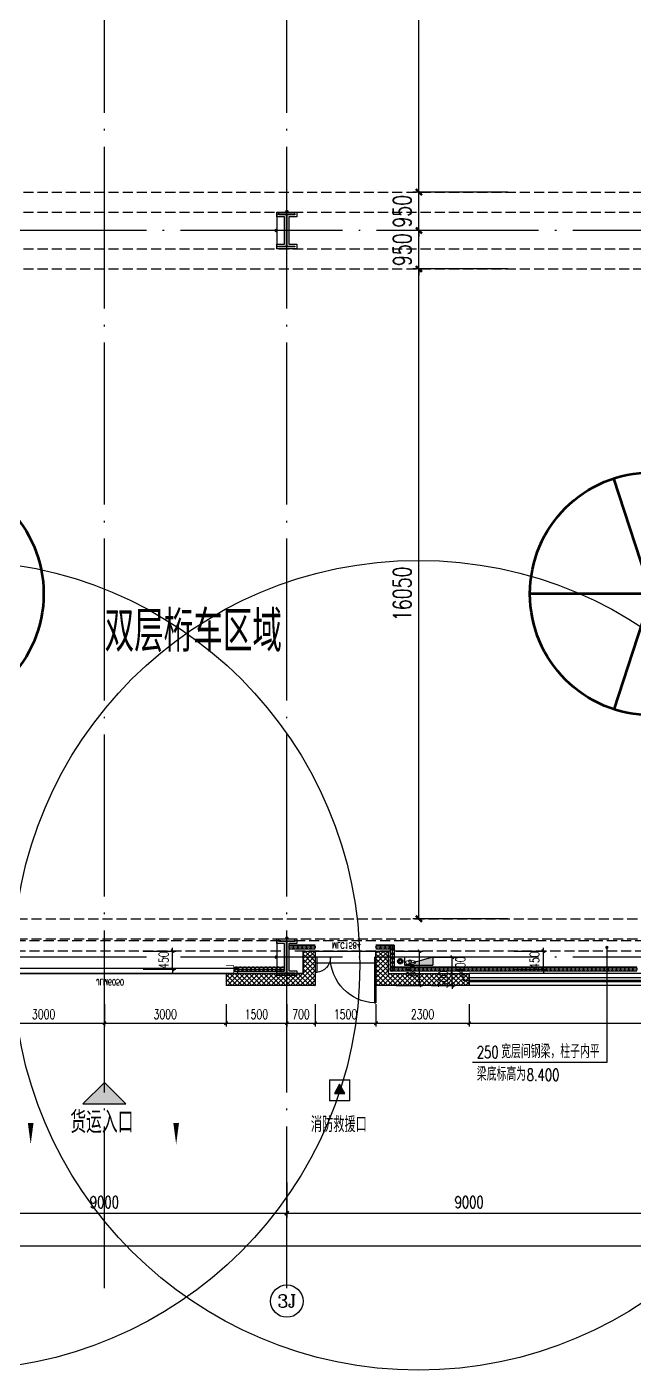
# Model space of a CAD drawing. Extents: x -1313754 to 847533, y 489853 to 941203.
# Drawn here: x -207268 to -192284, y 538719 to 571901 of the extents above; entities that cross this region are included whole.
import ezdxf
from ezdxf.enums import TextEntityAlignment as Align

# ---------------------------------------------------------------- set-up
doc = ezdxf.new("R2010")
doc.units = 0
doc.header["$LTSCALE"] = 1000
doc.header["$MEASUREMENT"] = 0
for name, pattern in [('10平面$0$DASH', [0.35, 0.25, -0.1]), ('DASH', [0.35, 0.25, -0.1]), ('DOTE', [2.42, 2, -0.2, 0.02, -0.2])]:
    doc.linetypes.add(name, pattern=pattern)
doc.layers.get('Defpoints').update_dxf_attribs({"color": 210})
for name, color, linetype in [('10平面$0$WINDOW', 4, 'Continuous'), ('10平面$0$WINDOW_TEXT', 7, 'Continuous'), ('A-AXIS-D', 1, 'Continuous'), ('A-AXIS-DOTE', 14, 'DOTE'), ('A-AXIS-DP', 126, 'Continuous'), ('A-AXIS-SYMB', 3, 'Continuous'), ('A-HATCH-2', 251, 'Continuous'), ('A-HRAIL', 173, 'Continuous'), ('A-LIN-V', 9, 'Continuous'), ('A-SFCE', 30, 'Continuous'), ('A-TEXT', 61, 'Continuous'), ('A-WINDOW', 140, 'Continuous'), ('AS-COLN', 6, 'Continuous'), ('AS-WALL', 40, 'Continuous'), ('AS-结构边线层', 200, 'Continuous'), ('DIM_SYMB', 3, 'Continuous'), ('FH-line', 180, 'Continuous'), ('FH-tri', 180, 'Continuous'), ('PUB_HATCH', 8, 'Continuous'), ('PUB_TEXT', 7, 'Continuous'), ('RP-N2-01$0$$0$A-WIND-J', 1, 'Continuous'), ('RP-N2-01$0$A-WIND-J', 3, 'Continuous'), ('SB_ZF消火栓', 10, 'Continuous'), ('SB_ZF消火栓M', 10, 'Continuous'), ('建-窗', 4, 'Continuous'), ('建-门窗编号', 7, 'Continuous')]:
    doc.layers.add(name, color=color, linetype=linetype)
doc.layers.add('LG-ZF消防', color=1, linetype='Continuous', lineweight=60)
doc.styles.add('10平面$0$_TCH_WINDOW', font='SIMPLEX', dxfattribs={"height": 3.5, "bigfont": 'GBCBIG'})
doc.styles.add('_TCH_AXIS', font='COMPLEX', dxfattribs={"bigfont": 'GBCBIG'})
doc.styles.add('_TCH_DIM', font='SIMPLEX', dxfattribs={"bigfont": 'GBCBIG'})
doc.styles.add('_TCH_DIM_T3', font='SIMPLEX', dxfattribs={"width": 0.705882, "bigfont": 'GBCBIG'})
doc.styles.add('A-STANDARD', font='SIMPLEX', dxfattribs={"bigfont": 'GBCBIG'})
doc.styles.add('A-WIN-LABEL', font='SIMPLEX', dxfattribs={"bigfont": 'GBCBIG'})
doc.styles.get("Standard").update_dxf_attribs({"font": 'gbenor.shx', "bigfont": 'gbcbig.shx'})
doc.dimstyles.new('_TCH_ARCH&&10', dxfattribs={"dimtxt": 29.75, "dimasz": 10, "dimexe": 10, "dimexo": 10, "dimgap": 12.625, "dimtad": 1, "dimdec": 0, "dimzin": 0, "dimdsep": 46, "dimtxsty": '_TCH_DIM_T3', "dimblk": 'ARCHTICK', "dimcen": 0.09, "dimclrt": 7, "dimazin": 2, "dimtfac": 1, "dimtdec": 0, "dimtix": 1, "dimtmove": 2, "dimatfit": 3, "dimfxl": 0, "dimtolj": 1, "dimtzin": 0, "dimarcsym": 0})
doc.dimstyles.new('_TCH_ARCH&&100', dxfattribs={"dimtxt": 297.5, "dimasz": 100, "dimexe": 100, "dimexo": 100, "dimgap": 126.25, "dimtad": 1, "dimdec": 0, "dimzin": 0, "dimdsep": 46, "dimtxsty": '_TCH_DIM_T3', "dimblk": 'ARCHTICK', "dimcen": 0.09, "dimclrt": 7, "dimazin": 2, "dimtfac": 1, "dimtdec": 0, "dimtix": 1, "dimtmove": 2, "dimatfit": 3, "dimfxl": 0, "dimtolj": 1, "dimtzin": 0, "dimarcsym": 0})
doc.dimstyles.new('_TCH_ARCH&&150', dxfattribs={"dimtxt": 446.25, "dimasz": 150, "dimexe": 150, "dimexo": 150, "dimgap": 189.375, "dimtad": 1, "dimdec": 0, "dimzin": 0, "dimdsep": 46, "dimtxsty": '_TCH_DIM_T3', "dimblk": 'ARCHTICK', "dimcen": 0.09, "dimclrt": 7, "dimazin": 2, "dimtfac": 1, "dimtdec": 0, "dimtix": 1, "dimtmove": 2, "dimatfit": 3, "dimfxl": 0, "dimtolj": 1, "dimtzin": 0, "dimarcsym": 0})
doc.dimstyles.new('_TCH_ARCH&&80', dxfattribs={"dimtxt": 238, "dimasz": 80, "dimexe": 80, "dimexo": 80, "dimgap": 101, "dimtad": 1, "dimdec": 0, "dimzin": 0, "dimdsep": 46, "dimtxsty": '_TCH_DIM_T3', "dimblk": 'ARCHTICK', "dimcen": 0.09, "dimclrt": 7, "dimazin": 2, "dimtfac": 1, "dimtdec": 0, "dimtix": 1, "dimtmove": 2, "dimatfit": 3, "dimfxl": 0, "dimtolj": 1, "dimtzin": 0, "dimarcsym": 0})
pattern_1 = [(45, (60, 0), (-60.000061, 60.000061), []), (135, (60, 0), (-60.000061, -60.000061), [])]

# ---------------------------------------------------------------- blocks, each defined once
blk = doc.blocks.new('_ArchTick')
at = {"color": 0, "linetype": 'ByBlock', "const_width": 0.4}
blk.add_lwpolyline([(-0.5, -0.5), (0.5, 0.5)], dxfattribs=at)
blk = doc.blocks.new('*D1274')
at = {"layer": 'A-AXIS-D', "color": 0, "lineweight": -2}
for p, q in [((10882, -261470), (10882, -262328)), ((19882, -261470), (19882, -262328)), ((10882, -262228), (19882, -262228))]:
    blk.add_line(p, q, dxfattribs=at)
at = {"layer": 'Defpoints', "color": 0}
for p in [(10882, -261370), (19882, -261370), (19882, -262228)]:
    blk.add_point(p, dxfattribs=at)
at = {"layer": 'A-AXIS-D', "color": 0, "lineweight": -2, "xscale": 100, "yscale": 100, "zscale": 100, "rotation": 180}
blk.add_blockref('_ArchTick', (10882, -262228), dxfattribs=at)
at = {"layer": 'A-AXIS-D', "color": 0, "lineweight": -2, "xscale": 100, "yscale": 100, "zscale": 100}
blk.add_blockref('_ArchTick', (19882, -262228), dxfattribs=at)
at = {"layer": 'A-AXIS-D', "color": 7, "insert": (15382, -261953), "char_height": 297.5, "attachment_point": 5, "style": '_TCH_DIM_T3'}
blk.add_mtext('\\A1;9000', dxfattribs=at)
blk = doc.blocks.new('*D1275')
at = {"layer": 'A-AXIS-D', "color": 0, "lineweight": -2}
for p, q in [((19882, -261470), (19882, -262328)), ((28882, -261470), (28882, -262328)), ((19882, -262228), (28882, -262228))]:
    blk.add_line(p, q, dxfattribs=at)
at = {"layer": 'Defpoints', "color": 0}
for p in [(19882, -261370), (28882, -261370), (28882, -262228)]:
    blk.add_point(p, dxfattribs=at)
at = {"layer": 'A-AXIS-D', "color": 0, "lineweight": -2, "xscale": 100, "yscale": 100, "zscale": 100, "rotation": 180}
blk.add_blockref('_ArchTick', (19882, -262228), dxfattribs=at)
at = {"layer": 'A-AXIS-D', "color": 0, "lineweight": -2, "xscale": 100, "yscale": 100, "zscale": 100}
blk.add_blockref('_ArchTick', (28882, -262228), dxfattribs=at)
at = {"layer": 'A-AXIS-D', "color": 7, "insert": (24382, -261953), "char_height": 297.5, "attachment_point": 5, "style": '_TCH_DIM_T3'}
blk.add_mtext('\\A1;9000', dxfattribs=at)
blk = doc.blocks.new('*D1408')
at = {"layer": 'A-AXIS-D', "color": 0, "lineweight": -2}
for p, q in [((-93018, -261570), (-93018, -263128)), ((92682, -261570), (92682, -263128)), ((-93018, -263028), (92682, -263028))]:
    blk.add_line(p, q, dxfattribs=at)
at = {"layer": 'Defpoints', "color": 0}
for p in [(-93018, -261470), (92682, -261470), (92682, -263028)]:
    blk.add_point(p, dxfattribs=at)
at = {"layer": 'A-AXIS-D', "color": 0, "lineweight": -2, "xscale": 100, "yscale": 100, "zscale": 100, "rotation": 180}
blk.add_blockref('_ArchTick', (-93018, -263028), dxfattribs=at)
at = {"layer": 'A-AXIS-D', "color": 0, "lineweight": -2, "xscale": 100, "yscale": 100, "zscale": 100}
blk.add_blockref('_ArchTick', (92682, -263028), dxfattribs=at)
at = {"layer": 'A-AXIS-D', "color": 7, "insert": (-168, -262753), "char_height": 297.5, "attachment_point": 5, "style": '_TCH_DIM_T3'}
blk.add_mtext('\\A1;185700', dxfattribs=at)
blk = doc.blocks.new('JYC-1')
at = {"layer": 'FH-tri'}
h = blk.add_hatch(color=2, dxfattribs=at)
h.dxf.hatch_style = 1
h.paths.add_polyline_path([(-62520, -66009), (-61270, -64759), (-62520, -64759)])
at = {"layer": 'FH-tri', "color": 2}
blk.add_lwpolyline([(-62520, -66009), (-61270, -64759), (-61270, -64759), (-62520, -64759)], close=True, dxfattribs=at)
at = {"layer": 'A-TEXT', "style": 'A-STANDARD'}
blk.add_text('货运入口', height=900.2, rotation=45, dxfattribs=at).set_placement((-62035, -67227))
blk = doc.blocks.new('10平面$0$$DorLib2D$00000126')
at = {"color": 0, "linetype": 'Continuous'}
for p, q in [((-0.532, 0.5), (-0.532, 0.9)), ((0.532, 0.9), (0.532, 0.5))]:
    blk.add_line(p, q, dxfattribs=at)
at = {"color": 0, "linetype": '10平面$0$DASH'}
for p, q in [((-0.532, 0.9), (0.532, 0.9)), ((-0.532, 0.5), (0.532, 0.5))]:
    blk.add_line(p, q, dxfattribs=at)
blk = doc.blocks.new('WINDOW2DLIB$DYNSTYLE$00000005')
at = {"color": 0}
for points in [[(-0.5, 0.5), (-0.5, -0.5)], [(-0.5, 0.5), (0.5, 0.5)], [(0.5, -0.5), (0.5, 0.5)], [(0.5, 0.1667), (-0.5, 0.1667)], [(0.5, -0.1667), (-0.5, -0.1667)], [(-0.5, -0.5), (0.5, -0.5)]]:
    blk.add_lwpolyline(points, dxfattribs=at)
blk = doc.blocks.new('DOOR2DLIB$SYSLIB$00000123')
at = {"color": 0}
for p, q in [((0.475, -0.001), (0.475, 0.752)), ((0.475, 0.752), (0.5, 0.752)), ((0.5, -0.001), (0.5, 0.752)), ((-0.5, 0), (-0.5, 0.252)), ((-0.475, 0.252), (-0.5, 0.252)), ((-0.475, 0), (-0.475, 0.252)), ((-0.475, 0), (-0.5, 0)), ((0.475, -0.001), (0.5, -0.001))]:
    blk.add_line(p, q, dxfattribs=at)
for centre, radius, start, end in [((0.505, -0.002), 0.755, 92.2493, 179.7238), ((-0.501, 0.003), 0.251, 359.7899, 84.0974)]:
    blk.add_arc(centre, radius, start, end, dxfattribs=at)
blk = doc.blocks.new('42343243')
at = {"layer": 'PUB_HATCH'}
h = blk.add_hatch(dxfattribs=at)
h.set_pattern_fill('多孔材料', color=256, scale=30, style=0)
h.set_pattern_definition(pattern_1)
h.paths.add_polyline_path([(-200454, 1222870), (-200154, 1223170), (-202354, 1223170), (-202354, 1222870)])
h = blk.add_hatch(dxfattribs=at)
h.set_pattern_fill('多孔材料', color=256, scale=30, style=0)
h.set_pattern_definition(pattern_1)
h.paths.add_polyline_path([(-200454, 1222320), (-200154, 1222620), (-200154, 1223170), (-200454, 1222870)])
h = blk.add_hatch(dxfattribs=at)
h.set_pattern_fill('多孔材料', color=256, scale=30, style=0)
h.set_pattern_definition(pattern_1)
h.paths.add_polyline_path([(-198354, 1222870), (-196354, 1222870), (-196354, 1223170), (-198654, 1223170)])
h = blk.add_hatch(dxfattribs=at)
h.set_pattern_fill('多孔材料', color=256, scale=30, style=0)
h.set_pattern_definition(pattern_1)
h.paths.add_polyline_path([(-198654, 1222620), (-198354, 1222320), (-198354, 1222870), (-198654, 1223170)])
h = blk.add_hatch(dxfattribs=at)
h.set_pattern_fill('多孔材料', color=256, scale=30, style=0)
h.set_pattern_definition(pattern_1)
h.paths.add_polyline_path([(-200454, 1222320), (-200154, 1222320), (-200154, 1222620)])
h = blk.add_hatch(dxfattribs=at)
h.set_pattern_fill('多孔材料', color=256, scale=30, style=0)
h.set_pattern_definition(pattern_1)
h.paths.add_polyline_path([(-198654, 1222620), (-198654, 1222320), (-198354, 1222320)])
at = {"layer": '10平面$0$WINDOW'}
blk.add_line((-198654, 1222620), (-200154, 1222620), dxfattribs=at)
at = {"layer": 'AS-WALL'}
for p, q in [((-200154, 1223170), (-202354, 1223170)), ((-202354, 1222870), (-202354, 1223170)), ((-200154, 1222620), (-200154, 1223170)), ((-196354, 1223170), (-198654, 1223170)), ((-198654, 1222620), (-198654, 1223170)), ((-196354, 1222870), (-196354, 1223170)), ((-200454, 1222870), (-202354, 1222870)), ((-200454, 1222320), (-200454, 1222870)), ((-198354, 1222870), (-196354, 1222870)), ((-198354, 1222320), (-198354, 1222870)), ((-200154, 1222320), (-200154, 1222620)), ((-198654, 1222620), (-198654, 1222320)), ((-200454, 1222320), (-200154, 1222320)), ((-198654, 1222320), (-198354, 1222320))]:
    blk.add_line(p, q, dxfattribs=at)
at = {"layer": '10平面$0$WINDOW'}
ref = blk.add_blockref('DOOR2DLIB$SYSLIB$00000123', (-199404, 1222470), dxfattribs=dict(at, xscale=-1500, yscale=-1500, zscale=300, rotation=179.9999999999555))
ref.add_attrib('A', 'MLC1584', (-199737, 1222108), dxfattribs={"layer": '10平面$0$WINDOW_TEXT', "ltscale": 500, "height": 148.8, "rotation": 360, "style": '10平面$0$_TCH_WINDOW', "width": 0.705882})
ref = blk.add_blockref('10平面$0$$DorLib2D$00000126', (-205254, 1223020), dxfattribs=dict(at, xscale=6000, yscale=300, zscale=300, rotation=180))
ref.add_attrib('A', 'JLM6050', (-205555, 1223016), dxfattribs={"layer": '10平面$0$WINDOW_TEXT', "ltscale": 500, "height": 148.8, "style": '10平面$0$_TCH_WINDOW', "width": 0.705882})
at = {"layer": '建-窗'}
ref = blk.add_blockref('WINDOW2DLIB$DYNSTYLE$00000005', (-185904, 1223020), dxfattribs=dict(at, xscale=-20900, yscale=-300, zscale=300, rotation=359.9999999994913))
ref.add_attrib('A', 'C20924', (-186194, 1223521), dxfattribs={"layer": '建-门窗编号', "ltscale": 500, "height": 148.8, "style": 'A-WIN-LABEL', "width": 0.705882})
blk = doc.blocks.new('43243')
at = {"layer": 'AS-结构边线层'}
blk.add_lwpolyline([(-210494, 548520), (-200454, 548520), (-200454, 549070), (-198354, 549070), (-198354, 548520), (-196514, 548520), (-196514, 548350), (-175294, 548350), (-175294, 548520), (-173454, 548520), (-173454, 549070), (-171354, 549070), (-171354, 548520), (-169514, 548520), (-169514, 548350), (-155994, 548350), (-155994, 548520), (-146454, 548520)], dxfattribs=at)
blk = doc.blocks.new('*D1758')
at = {"layer": 'A-AXIS-DP', "color": 0, "lineweight": -2}
for p, q in [((-204400, 549070), (-203592, 549070)), ((-203672, 549070), (-203672, 549150)), ((-203672, 548620), (-203672, 549070)), ((-204400, 548620), (-203592, 548620)), ((-203672, 548620), (-203672, 548540))]:
    blk.add_line(p, q, dxfattribs=at)
at = {"layer": 'Defpoints', "color": 0}
for p in [(-204480, 549070), (-203672, 549070), (-204480, 548620)]:
    blk.add_point(p, dxfattribs=at)
at = {"layer": 'A-AXIS-DP', "color": 0, "lineweight": -2, "xscale": 80, "yscale": 80, "zscale": 80}
for p, rotation in [((-203672, 549070), 270), ((-203672, 548620), 90)]:
    blk.add_blockref('_ArchTick', p, dxfattribs=dict(at, rotation=rotation))
at = {"layer": 'A-AXIS-DP', "color": 7, "insert": (-203892, 548845), "char_height": 238, "attachment_point": 5, "rotation": 90, "style": '_TCH_DIM_T3'}
blk.add_mtext('\\A1;450', dxfattribs=at)
blk = doc.blocks.new('*D1761')
at = {"layer": 'A-AXIS-DP', "color": 0, "lineweight": -2}
for p, q in [((-195250, 549070), (-194442, 549070)), ((-194522, 549070), (-194522, 549150)), ((-194522, 548620), (-194522, 549070)), ((-195250, 548620), (-194442, 548620)), ((-194522, 548620), (-194522, 548540))]:
    blk.add_line(p, q, dxfattribs=at)
at = {"layer": 'Defpoints', "color": 0}
for p in [(-195330, 549070), (-194522, 549070), (-195330, 548620)]:
    blk.add_point(p, dxfattribs=at)
at = {"layer": 'A-AXIS-DP', "color": 0, "lineweight": -2, "xscale": 80, "yscale": 80, "zscale": 80}
for p, rotation in [((-194522, 549070), 270), ((-194522, 548620), 90)]:
    blk.add_blockref('_ArchTick', p, dxfattribs=dict(at, rotation=rotation))
at = {"layer": 'A-AXIS-DP', "color": 7, "insert": (-194742, 548845), "char_height": 238, "attachment_point": 5, "rotation": 90, "style": '_TCH_DIM_T3'}
blk.add_mtext('\\A1;450', dxfattribs=at)
blk = doc.blocks.new('*D1788')
at = {"layer": 'A-WINDOW', "color": 0, "lineweight": -2}
for p, q in [((-195400, 583870), (-197744, 583870)), ((-197594, 567820), (-197594, 583870)), ((-195400, 567820), (-197744, 567820))]:
    blk.add_line(p, q, dxfattribs=at)
at = {"layer": 'Defpoints', "color": 0}
for p in [(-197594, 583870), (-195250, 583870), (-195250, 567820)]:
    blk.add_point(p, dxfattribs=at)
at = {"layer": 'A-WINDOW', "color": 0, "lineweight": -2, "xscale": 150, "yscale": 150, "zscale": 150}
for p, rotation in [((-197594, 583870), 90), ((-197594, 567820), 270)]:
    blk.add_blockref('_ArchTick', p, dxfattribs=dict(at, rotation=rotation))
at = {"layer": 'A-WINDOW', "color": 7, "insert": (-198006, 575845), "char_height": 446.2, "attachment_point": 5, "rotation": 90, "style": '_TCH_DIM_T3'}
blk.add_mtext('\\A1;16050', dxfattribs=at)
blk = doc.blocks.new('*D1789')
at = {"layer": 'A-WINDOW', "color": 0, "lineweight": -2}
for p, q in [((-195400, 567820), (-197744, 567820)), ((-197594, 567820), (-197594, 567970)), ((-197594, 566870), (-197594, 567820)), ((-195400, 566870), (-197744, 566870)), ((-197594, 566870), (-197594, 566720))]:
    blk.add_line(p, q, dxfattribs=at)
at = {"layer": 'Defpoints', "color": 0}
for p in [(-197594, 567820), (-195250, 567820), (-195250, 566870)]:
    blk.add_point(p, dxfattribs=at)
at = {"layer": 'A-WINDOW', "color": 0, "lineweight": -2, "xscale": 150, "yscale": 150, "zscale": 150}
for p, rotation in [((-197594, 567820), 270), ((-197594, 566870), 90)]:
    blk.add_blockref('_ArchTick', p, dxfattribs=dict(at, rotation=rotation))
at = {"layer": 'A-WINDOW', "color": 7, "insert": (-198006, 567345), "char_height": 446.2, "attachment_point": 5, "rotation": 90, "style": '_TCH_DIM_T3'}
blk.add_mtext('\\A1;950', dxfattribs=at)
blk = doc.blocks.new('*D1790')
at = {"layer": 'A-WINDOW', "color": 0, "lineweight": -2}
for p, q in [((-195400, 566870), (-197744, 566870)), ((-197594, 566870), (-197594, 567020)), ((-197594, 565920), (-197594, 566870)), ((-195400, 565920), (-197744, 565920)), ((-197594, 565920), (-197594, 565770))]:
    blk.add_line(p, q, dxfattribs=at)
at = {"layer": 'Defpoints', "color": 0}
for p in [(-197594, 566870), (-195250, 566870), (-195250, 565920)]:
    blk.add_point(p, dxfattribs=at)
at = {"layer": 'A-WINDOW', "color": 0, "lineweight": -2, "xscale": 150, "yscale": 150, "zscale": 150}
for p, rotation in [((-197594, 566870), 270), ((-197594, 565920), 90)]:
    blk.add_blockref('_ArchTick', p, dxfattribs=dict(at, rotation=rotation))
at = {"layer": 'A-WINDOW', "color": 7, "insert": (-198006, 566395), "char_height": 446.2, "attachment_point": 5, "rotation": 90, "style": '_TCH_DIM_T3'}
blk.add_mtext('\\A1;950', dxfattribs=at)
blk = doc.blocks.new('*D1791')
at = {"layer": 'A-WINDOW', "color": 0, "lineweight": -2}
for p, q in [((-195400, 565920), (-197744, 565920)), ((-197594, 549870), (-197594, 565920)), ((-195400, 549870), (-197744, 549870))]:
    blk.add_line(p, q, dxfattribs=at)
at = {"layer": 'Defpoints', "color": 0}
for p in [(-197594, 565920), (-195250, 565920), (-195250, 549870)]:
    blk.add_point(p, dxfattribs=at)
at = {"layer": 'A-WINDOW', "color": 0, "lineweight": -2, "xscale": 150, "yscale": 150, "zscale": 150}
for p, rotation in [((-197594, 565920), 90), ((-197594, 549870), 270)]:
    blk.add_blockref('_ArchTick', p, dxfattribs=dict(at, rotation=rotation))
at = {"layer": 'A-WINDOW', "color": 7, "insert": (-198006, 557895), "char_height": 446.2, "attachment_point": 5, "rotation": 90, "style": '_TCH_DIM_T3'}
blk.add_mtext('\\A1;16050', dxfattribs=at)
blk = doc.blocks.new('w4324324')
at = {"layer": 'A-HATCH-2', "lineweight": 60}
for q in [(-1694760, 686605), (-1697614, 684532), (-1691907, 684532), (-1696524, 681178), (-1692997, 681178)]:
    blk.add_line((-1694760, 683605), q, dxfattribs=at)
blk.add_circle((-1694760, 683605), 3000, dxfattribs=at)
blk = doc.blocks.new('342343')
at = {"layer": 'A-LIN-V'}
for p in [(1030710, 9556), (1030710, -8444)]:
    blk.add_blockref('w4324324', p, dxfattribs=at)
blk = doc.blocks.new('*D1767')
at = {"layer": 'A-AXIS-DP', "color": 0, "lineweight": -2}
for p, q in [((-165054, 621030), (-165054, 621079)), ((-165054, 621069), (-164654, 621069)), ((-164654, 621030), (-164654, 621079))]:
    blk.add_line(p, q, dxfattribs=at)
at = {"layer": 'Defpoints', "color": 0}
for p in [(-165054, 621020), (-164654, 621069), (-164654, 621020)]:
    blk.add_point(p, dxfattribs=at)
at = {"layer": 'A-AXIS-DP', "color": 0, "lineweight": -2, "xscale": 10, "yscale": 10, "zscale": 10, "rotation": 180}
blk.add_blockref('_ArchTick', (-165054, 621069), dxfattribs=at)
at = {"layer": 'A-AXIS-DP', "color": 0, "lineweight": -2, "xscale": 10, "yscale": 10, "zscale": 10}
blk.add_blockref('_ArchTick', (-164654, 621069), dxfattribs=at)
at = {"layer": 'A-AXIS-DP', "color": 7, "insert": (-164854, 621096), "char_height": 29.8, "attachment_point": 5, "style": '_TCH_DIM_T3'}
blk.add_mtext('\\A1;400', dxfattribs=at)
blk = doc.blocks.new('*D1768')
at = {"layer": 'A-AXIS-DP', "color": 0, "lineweight": -2}
for p, q in [((-165064, 621020), (-165105, 621020)), ((-165095, 620220), (-165095, 621020)), ((-165064, 620220), (-165105, 620220))]:
    blk.add_line(p, q, dxfattribs=at)
at = {"layer": 'Defpoints', "color": 0}
for p in [(-165095, 621020), (-165054, 621020), (-165054, 620220)]:
    blk.add_point(p, dxfattribs=at)
at = {"layer": 'A-AXIS-DP', "color": 0, "lineweight": -2, "xscale": 10, "yscale": 10, "zscale": 10}
for p, rotation in [((-165095, 621020), 90), ((-165095, 620220), 270)]:
    blk.add_blockref('_ArchTick', p, dxfattribs=dict(at, rotation=rotation))
at = {"layer": 'A-AXIS-DP', "color": 7, "insert": (-165123, 620620), "char_height": 29.8, "attachment_point": 5, "rotation": 90, "style": '_TCH_DIM_T3'}
blk.add_mtext('\\A1;800', dxfattribs=at)
blk = doc.blocks.new('RP-N2-01$0$$0$xfjy')
at = {"layer": 'RP-N2-01$0$$0$A-WIND-J'}
h = blk.add_hatch(color=256, dxfattribs=at)
h.dxf.hatch_style = 1
h.paths.add_polyline_path([(1141876, -26214), (1142135, -26214), (1142005, -25989)])
at = {"layer": 'RP-N2-01$0$$0$A-WIND-J', "const_width": 25}
blk.add_lwpolyline([(1141755, -25889), (1141755, -26389), (1142255, -26389), (1142255, -25889)], close=True, dxfattribs=at)
at = {"layer": 'RP-N2-01$0$$0$A-WIND-J'}
for points in [[(1141755, -26389), (1142255, -26389), (1142255, -25889), (1141755, -25889)], [(1141876, -26214), (1142135, -26214), (1142005, -25989)]]:
    blk.add_lwpolyline(points, close=True, dxfattribs=at)
blk = doc.blocks.new('RP-N2-01$0$xfjy')
at = {"layer": 'RP-N2-01$0$$0$A-WIND-J'}
blk.add_blockref('RP-N2-01$0$$0$xfjy', (0, 0), dxfattribs=at)
blk = doc.blocks.new('1232')
at = {"layer": 'RP-N2-01$0$A-WIND-J'}
blk.add_blockref('RP-N2-01$0$xfjy', (-1341555, 571769, 0), dxfattribs=at)
at = {"layer": 'A-TEXT', "style": '_TCH_DIM'}
blk.add_text('消防救援口', height=384.1, dxfattribs=at).set_placement((-200261, 544597, 0))
blk = doc.blocks.new('3333')
at = {"layer": 'A-SFCE', "const_width": 20}
blk.add_lwpolyline([(-227064, 766320), (-227064, 766510), (-227244, 766510), (-227244, 766320)], dxfattribs=at)
blk = doc.blocks.new('99平面图例外参$0$$LinePat$圆环')
for points in [[(0, 150), (300, 150)], [(0, 0), (300, 0)], [(0, -150), (300, -150)]]:
    blk.add_lwpolyline(points)
at = {"color": 0}
blk.add_circle((150, 0), 150, dxfattribs=at)
blk = doc.blocks.new('34242343243')
at = {"layer": 'A-HRAIL', "yscale": 0.3333333333333333, "zscale": 0.3333333333333333}
for p, xscale, rotation in [((-200693, 549170), 0.358888866003496, 180), ((-200585, 549170), 0.358888866003496, 180), ((-200477, 549170), 0.358888866003496, 180), ((-200370, 549170), 0.358888866003496, 180), ((-200262, 549170), 0.358888866003496, 180), ((-200154, 549170), 0.358888866003496, 180), ((-198542, 549170), 0.3749999999076196, 180), ((-198429, 549170), 0.3749999999076196, 180), ((-198317, 549170), 0.3749999999076196, 180), ((-198204, 549170), 0.3749999999076196, 180), ((-198254, 549220), 0.3611111227129974, 270), ((-198254, 549112), 0.3611111227129974, 270), ((-198254, 549003), 0.3611111227129974, 270), ((-198254, 548895), 0.3611111227129974, 270), ((-202154, 548626), -0.3461108940497231, 179.9999999997966), ((-202050, 548626), -0.3461108940497231, 179.9999999997966), ((-201947, 548626), -0.3461108940497231, 179.9999999997966), ((-201843, 548626), -0.3461108940497231, 179.9999999997966), ((-201739, 548626), -0.3461108940497231, 179.9999999997966), ((-201635, 548626), -0.3461108940497231, 179.9999999997966), ((-201531, 548626), -0.3461108940497231, 179.9999999997966), ((-201427, 548626), -0.3461108940497231, 179.9999999997966), ((-201324, 548626), -0.3461108940497231, 179.9999999997966), ((-201220, 548626), -0.3461108940497231, 179.9999999997966), ((-201116, 548626), -0.3461108940497231, 179.9999999997966), ((-201012, 548626), -0.3461108940497231, 179.9999999997966), ((-198254, 548787), 0.3611111227129974, 270), ((-198254, 548678), 0.3611111227129974, 270), ((-198203, 548626), 0.3384127419475277, 180.0000000002033), ((-198101, 548626), 0.3384127419475277, 180.0000000002033), ((-198000, 548626), 0.3384127419475277, 180.0000000002033), ((-197898, 548626), 0.3384127419475277, 180.0000000002033), ((-197797, 548626), 0.3384127419475277, 180.0000000002033), ((-197695, 548626), 0.3384127419475277, 180.0000000002033), ((-197594, 548626), 0.3384127419475277, 180.0000000002033), ((-197492, 548626), 0.3384127419475277, 180.0000000002033), ((-197390, 548626), 0.3384127419475277, 180.0000000002033), ((-197289, 548626), 0.3384127419475277, 180.0000000002033), ((-197187, 548626), 0.3384127419475277, 180.0000000002033), ((-197086, 548626), 0.3384127419475277, 180.0000000002033), ((-196984, 548626), 0.3384127419475277, 180.0000000002033), ((-196883, 548626), 0.3384127419475277, 180.0000000002033), ((-196781, 548626), 0.3384127419475277, 180.0000000002033), ((-196680, 548626), 0.3384127419475277, 180.0000000002033), ((-196578, 548626), 0.3384127419475277, 180.0000000002033), ((-196477, 548626), 0.3384127419475277, 180.0000000002033), ((-196375, 548626), 0.3384127419475277, 180.0000000002033), ((-196274, 548626), 0.3384127419475277, 180.0000000002033), ((-196172, 548626), 0.3384127419475277, 180.0000000002033), ((-196071, 548626), 0.3384127419475277, 180.0000000002033), ((-195969, 548626), 0.3384127419475277, 180.0000000002033), ((-195868, 548626), 0.3384127419475277, 180.0000000002033), ((-195766, 548626), 0.3384127419475277, 180.0000000002033), ((-195665, 548626), 0.3384127419475277, 180.0000000002033), ((-195563, 548626), 0.3384127419475277, 180.0000000002033), ((-195462, 548626), 0.3384127419475277, 180.0000000002033), ((-195360, 548626), 0.3384127419475277, 180.0000000002033), ((-195258, 548626), 0.3384127419475277, 180.0000000002033), ((-195157, 548626), 0.3384127419475277, 180.0000000002033), ((-195055, 548626), 0.3384127419475277, 180.0000000002033), ((-194954, 548626), 0.3384127419475277, 180.0000000002033), ((-194852, 548626), 0.3384127419475277, 180.0000000002033), ((-194751, 548626), 0.3384127419475277, 180.0000000002033), ((-194649, 548626), 0.3384127419475277, 180.0000000002033), ((-194548, 548626), 0.3384127419475277, 180.0000000002033), ((-194446, 548626), 0.3384127419475277, 180.0000000002033), ((-194345, 548626), 0.3384127419475277, 180.0000000002033), ((-194243, 548626), 0.3384127419475277, 180.0000000002033), ((-194142, 548626), 0.3384127419475277, 180.0000000002033), ((-194040, 548626), 0.3384127419475277, 180.0000000002033), ((-193939, 548626), 0.3384127419475277, 180.0000000002033), ((-193837, 548626), 0.3384127419475277, 180.0000000002033), ((-193736, 548626), 0.3384127419475277, 180.0000000002033), ((-193634, 548626), 0.3384127419475277, 180.0000000002033), ((-193533, 548626), 0.3384127419475277, 180.0000000002033), ((-193431, 548626), 0.3384127419475277, 180.0000000002033), ((-193330, 548626), 0.3384127419475277, 180.0000000002033), ((-193228, 548626), 0.3384127419475277, 180.0000000002033), ((-193126, 548626), 0.3384127419475277, 180.0000000002033), ((-193025, 548626), 0.3384127419475277, 180.0000000002033), ((-192923, 548626), 0.3384127419475277, 180.0000000002033), ((-192822, 548626), 0.3384127419475277, 180.0000000002033), ((-192720, 548626), 0.3384127419475277, 180.0000000002033), ((-192619, 548626), 0.3384127419475277, 180.0000000002033), ((-192517, 548626), 0.3384127419475277, 180.0000000002033), ((-192416, 548626), 0.3384127419475277, 180.0000000002033), ((-192314, 548626), 0.3384127419475277, 180.0000000002033), ((-192213, 548626), 0.3384127419475277, 180.0000000002033)]:
    blk.add_blockref('99平面图例外参$0$$LinePat$圆环', p, dxfattribs=dict(at, xscale=xscale, rotation=rotation))
at = {"layer": 'A-SFCE', "rotation": 270}
blk.add_blockref('3333', (-968675, 321466), dxfattribs=at)
blk = doc.blocks.new('A$C5D961328')
at = {"layer": 'SB_ZF消火栓'}
blk.add_hatch(color=256, dxfattribs=at).paths.add_polyline_path([(0, 40), (700, 40), (700, 240)])
at = {"layer": 'A-LIN-V', "ltscale": 500}
blk.add_circle((350, 40), 10001, dxfattribs=at)
at = {"layer": 'SB_ZF消火栓'}
for p, q in [((700, 240), (0, 240)), ((0, 240), (0, 40)), ((700, 240), (0, 40)), ((0, 40), (700, 40)), ((700, 240), (700, 40))]:
    blk.add_line(p, q, dxfattribs=at)
at = {"layer": 'SB_ZF消火栓', "color": 1}
blk.add_circle((140, 140), 32.5, dxfattribs=at)
blk = doc.blocks.new('we42342343234')
at = {"layer": 'LG-ZF消防'}
blk.add_circle((-198054, 548820), 50, dxfattribs=at)
at = {"layer": 'SB_ZF消火栓M'}
for p in [(-209404, 548680), (-197954, 548680)]:
    blk.add_blockref('A$C5D961328', p, dxfattribs=at)
blk = doc.blocks.new('234243242332')
at = {"layer": 'SB_ZF消火栓'}
blk.add_blockref('we42342343234', (0, 0), dxfattribs=at)
blk = doc.blocks.new('*D670')
at = {"layer": 'A-AXIS-DP', "color": 0, "lineweight": -2}
for p, q in [((-198154, 549070), (-197500, 549070)), ((-197580, 548220), (-197580, 549070)), ((-198154, 548220), (-197500, 548220))]:
    blk.add_line(p, q, dxfattribs=at)
at = {"layer": 'Defpoints', "color": 0}
for p in [(-198234, 549070), (-197580, 549070), (-198234, 548220)]:
    blk.add_point(p, dxfattribs=at)
at = {"layer": 'A-AXIS-DP', "color": 0, "lineweight": -2, "xscale": 80, "yscale": 80, "zscale": 80}
for p, rotation in [((-197580, 549070), 90), ((-197580, 548220), 270)]:
    blk.add_blockref('_ArchTick', p, dxfattribs=dict(at, rotation=rotation))
at = {"layer": 'A-AXIS-DP', "color": 7, "insert": (-197800, 548645), "char_height": 238, "attachment_point": 5, "rotation": 90, "style": '_TCH_DIM_T3'}
blk.add_mtext('\\A1;850', dxfattribs=at)
blk = doc.blocks.new('*D671')
at = {"layer": 'A-AXIS-DP', "color": 0, "lineweight": -2}
for p, q in [((-197294, 548520), (-196690, 548520)), ((-196770, 548520), (-196770, 548600)), ((-196770, 548220), (-196770, 548520)), ((-197294, 548220), (-196690, 548220)), ((-196770, 548220), (-196770, 548140))]:
    blk.add_line(p, q, dxfattribs=at)
at = {"layer": 'Defpoints', "color": 0}
for p in [(-197374, 548520), (-196770, 548520), (-197374, 548220)]:
    blk.add_point(p, dxfattribs=at)
at = {"layer": 'A-AXIS-DP', "color": 0, "lineweight": -2, "xscale": 80, "yscale": 80, "zscale": 80}
for p, rotation in [((-196770, 548520), 270), ((-196770, 548220), 90)]:
    blk.add_blockref('_ArchTick', p, dxfattribs=dict(at, rotation=rotation))
at = {"layer": 'A-AXIS-DP', "color": 7, "insert": (-196990, 548370), "char_height": 238, "attachment_point": 5, "rotation": 90, "style": '_TCH_DIM_T3'}
blk.add_mtext('\\A1;300', dxfattribs=at)
blk = doc.blocks.new('*D672')
at = {"layer": 'A-AXIS-DP', "color": 0, "lineweight": -2}
for p, q in [((-197294, 548920), (-196690, 548920)), ((-196770, 548520), (-196770, 548920)), ((-197294, 548520), (-196690, 548520))]:
    blk.add_line(p, q, dxfattribs=at)
at = {"layer": 'Defpoints', "color": 0}
for p in [(-197374, 548920), (-196770, 548920), (-197374, 548520)]:
    blk.add_point(p, dxfattribs=at)
at = {"layer": 'A-AXIS-DP', "color": 0, "lineweight": -2, "xscale": 80, "yscale": 80, "zscale": 80}
for p, rotation in [((-196770, 548920), 90), ((-196770, 548520), 270)]:
    blk.add_blockref('_ArchTick', p, dxfattribs=dict(at, rotation=rotation))
at = {"layer": 'A-AXIS-DP', "color": 7, "insert": (-196570, 548720), "char_height": 238, "attachment_point": 5, "rotation": 90, "style": '_TCH_DIM_T3'}
blk.add_mtext('\\A1;400', dxfattribs=at)
blk = doc.blocks.new('*D973')
at = {"layer": 'A-AXIS-DP', "color": 0, "lineweight": -2}
for p, q in [((-208354, 547760), (-208354, 547210)), ((-205354, 547760), (-205354, 547210)), ((-208354, 547290), (-205354, 547290))]:
    blk.add_line(p, q, dxfattribs=at)
at = {"layer": 'Defpoints', "color": 0}
for p in [(-208354, 547840), (-205354, 547840), (-205354, 547290)]:
    blk.add_point(p, dxfattribs=at)
at = {"layer": 'A-AXIS-DP', "color": 0, "lineweight": -2, "xscale": 80, "yscale": 80, "zscale": 80, "rotation": 180}
blk.add_blockref('_ArchTick', (-208354, 547290), dxfattribs=at)
at = {"layer": 'A-AXIS-DP', "color": 0, "lineweight": -2, "xscale": 80, "yscale": 80, "zscale": 80}
blk.add_blockref('_ArchTick', (-205354, 547290), dxfattribs=at)
at = {"layer": 'A-AXIS-DP', "color": 7, "insert": (-206854, 547510), "char_height": 238, "attachment_point": 5, "style": '_TCH_DIM_T3'}
blk.add_mtext('\\A1;3000', dxfattribs=at)
blk = doc.blocks.new('*D974')
at = {"layer": 'A-AXIS-DP', "color": 0, "lineweight": -2}
for p, q in [((-205354, 547760), (-205354, 547210)), ((-202354, 547760), (-202354, 547210)), ((-205354, 547290), (-202354, 547290))]:
    blk.add_line(p, q, dxfattribs=at)
at = {"layer": 'Defpoints', "color": 0}
for p in [(-205354, 547840), (-202354, 547840), (-202354, 547290)]:
    blk.add_point(p, dxfattribs=at)
at = {"layer": 'A-AXIS-DP', "color": 0, "lineweight": -2, "xscale": 80, "yscale": 80, "zscale": 80, "rotation": 180}
blk.add_blockref('_ArchTick', (-205354, 547290), dxfattribs=at)
at = {"layer": 'A-AXIS-DP', "color": 0, "lineweight": -2, "xscale": 80, "yscale": 80, "zscale": 80}
blk.add_blockref('_ArchTick', (-202354, 547290), dxfattribs=at)
at = {"layer": 'A-AXIS-DP', "color": 7, "insert": (-203854, 547510), "char_height": 238, "attachment_point": 5, "style": '_TCH_DIM_T3'}
blk.add_mtext('\\A1;3000', dxfattribs=at)
blk = doc.blocks.new('*D975')
at = {"layer": 'A-AXIS-DP', "color": 0, "lineweight": -2}
for p, q in [((-202354, 547760), (-202354, 547210)), ((-200854, 547760), (-200854, 547210)), ((-202354, 547290), (-200854, 547290))]:
    blk.add_line(p, q, dxfattribs=at)
at = {"layer": 'Defpoints', "color": 0}
for p in [(-202354, 547840), (-200854, 547840), (-200854, 547290)]:
    blk.add_point(p, dxfattribs=at)
at = {"layer": 'A-AXIS-DP', "color": 0, "lineweight": -2, "xscale": 80, "yscale": 80, "zscale": 80, "rotation": 180}
blk.add_blockref('_ArchTick', (-202354, 547290), dxfattribs=at)
at = {"layer": 'A-AXIS-DP', "color": 0, "lineweight": -2, "xscale": 80, "yscale": 80, "zscale": 80}
blk.add_blockref('_ArchTick', (-200854, 547290), dxfattribs=at)
at = {"layer": 'A-AXIS-DP', "color": 7, "insert": (-201604, 547510), "char_height": 238, "attachment_point": 5, "style": '_TCH_DIM_T3'}
blk.add_mtext('\\A1;1500', dxfattribs=at)
blk = doc.blocks.new('*D976')
at = {"layer": 'A-AXIS-DP', "color": 0, "lineweight": -2}
for p, q in [((-200854, 547760), (-200854, 547210)), ((-200154, 547760), (-200154, 547210)), ((-200854, 547290), (-200154, 547290))]:
    blk.add_line(p, q, dxfattribs=at)
at = {"layer": 'Defpoints', "color": 0}
for p in [(-200854, 547840), (-200154, 547840), (-200154, 547290)]:
    blk.add_point(p, dxfattribs=at)
at = {"layer": 'A-AXIS-DP', "color": 0, "lineweight": -2, "xscale": 80, "yscale": 80, "zscale": 80, "rotation": 180}
blk.add_blockref('_ArchTick', (-200854, 547290), dxfattribs=at)
at = {"layer": 'A-AXIS-DP', "color": 0, "lineweight": -2, "xscale": 80, "yscale": 80, "zscale": 80}
blk.add_blockref('_ArchTick', (-200154, 547290), dxfattribs=at)
at = {"layer": 'A-AXIS-DP', "color": 7, "insert": (-200504, 547510), "char_height": 238, "attachment_point": 5, "style": '_TCH_DIM_T3'}
blk.add_mtext('\\A1;700', dxfattribs=at)
blk = doc.blocks.new('*D977')
at = {"layer": 'A-AXIS-DP', "color": 0, "lineweight": -2}
for p, q in [((-200154, 547760), (-200154, 547210)), ((-198654, 547760), (-198654, 547210)), ((-200154, 547290), (-198654, 547290))]:
    blk.add_line(p, q, dxfattribs=at)
at = {"layer": 'Defpoints', "color": 0}
for p in [(-200154, 547840), (-198654, 547840), (-198654, 547290)]:
    blk.add_point(p, dxfattribs=at)
at = {"layer": 'A-AXIS-DP', "color": 0, "lineweight": -2, "xscale": 80, "yscale": 80, "zscale": 80, "rotation": 180}
blk.add_blockref('_ArchTick', (-200154, 547290), dxfattribs=at)
at = {"layer": 'A-AXIS-DP', "color": 0, "lineweight": -2, "xscale": 80, "yscale": 80, "zscale": 80}
blk.add_blockref('_ArchTick', (-198654, 547290), dxfattribs=at)
at = {"layer": 'A-AXIS-DP', "color": 7, "insert": (-199404, 547510), "char_height": 238, "attachment_point": 5, "style": '_TCH_DIM_T3'}
blk.add_mtext('\\A1;1500', dxfattribs=at)
blk = doc.blocks.new('*D978')
at = {"layer": 'A-AXIS-DP', "color": 0, "lineweight": -2}
for p, q in [((-198654, 547760), (-198654, 547210)), ((-196354, 547760), (-196354, 547210)), ((-198654, 547290), (-196354, 547290))]:
    blk.add_line(p, q, dxfattribs=at)
at = {"layer": 'Defpoints', "color": 0}
for p in [(-198654, 547840), (-196354, 547840), (-196354, 547290)]:
    blk.add_point(p, dxfattribs=at)
at = {"layer": 'A-AXIS-DP', "color": 0, "lineweight": -2, "xscale": 80, "yscale": 80, "zscale": 80, "rotation": 180}
blk.add_blockref('_ArchTick', (-198654, 547290), dxfattribs=at)
at = {"layer": 'A-AXIS-DP', "color": 0, "lineweight": -2, "xscale": 80, "yscale": 80, "zscale": 80}
blk.add_blockref('_ArchTick', (-196354, 547290), dxfattribs=at)
at = {"layer": 'A-AXIS-DP', "color": 7, "insert": (-197504, 547510), "char_height": 238, "attachment_point": 5, "style": '_TCH_DIM_T3'}
blk.add_mtext('\\A1;2300', dxfattribs=at)
blk = doc.blocks.new('*D979')
at = {"layer": 'A-AXIS-DP', "color": 0, "lineweight": -2}
for p, q in [((-196354, 547760), (-196354, 547210)), ((-175454, 547760), (-175454, 547210)), ((-196354, 547290), (-175454, 547290))]:
    blk.add_line(p, q, dxfattribs=at)
at = {"layer": 'Defpoints', "color": 0}
for p in [(-196354, 547840), (-175454, 547840), (-175454, 547290)]:
    blk.add_point(p, dxfattribs=at)
at = {"layer": 'A-AXIS-DP', "color": 0, "lineweight": -2, "xscale": 80, "yscale": 80, "zscale": 80, "rotation": 180}
blk.add_blockref('_ArchTick', (-196354, 547290), dxfattribs=at)
at = {"layer": 'A-AXIS-DP', "color": 0, "lineweight": -2, "xscale": 80, "yscale": 80, "zscale": 80}
blk.add_blockref('_ArchTick', (-175454, 547290), dxfattribs=at)
at = {"layer": 'A-AXIS-DP', "color": 7, "insert": (-185904, 547510), "char_height": 238, "attachment_point": 5, "style": '_TCH_DIM_T3'}
blk.add_mtext('\\A1;20900', dxfattribs=at)
blk = doc.blocks.new('dote')
at = {"layer": 'A-AXIS-D'}
blk.add_circle((19882.2, -264396), 400, dxfattribs=at)
at = {"layer": 'A-AXIS-DOTE', "ltscale": 2}
for p, q in [((15382.2, -264080), (15382.2, -167560.7)), ((19882.2, -264080), (19882.2, -167560.7)), ((98696.4, -237950), (-97273.6, -237950)), ((98696.4, -255900), (-97273.6, -255900))]:
    blk.add_line(p, q, dxfattribs=at)
at = {"layer": 'PUB_TEXT', "style": '_TCH_AXIS'}
blk.add_text('3J', height=321.14, dxfattribs=at).set_placement((19652.8, -264556.6), (20111.6, -264556.6), align=Align.FIT)
at = {"layer": 'A-AXIS-D'}
for base, p1, p2, picture, middle in [((92682.2, -263027.8), (-93017.8, -261469.8), (92682.2, -261469.8), '*D1408', (-167.8, -262752.8)), ((19882.2, -262227.8), (10882.2, -261369.8), (19882.2, -261369.8), '*D1274', (15382.2, -261952.8)), ((28882.2, -262227.8), (19882.2, -261369.8), (28882.2, -261369.8), '*D1275', (24382.2, -261952.8))]:
    dim = blk.add_linear_dim(base=base, p1=p1, p2=p2, angle=0, dimstyle='_TCH_ARCH&&100', override={"dimgap": 0}, dxfattribs=at)
    dim.commit()
    dim.dimension.update_dxf_attribs({"geometry": picture, "text_midpoint": middle, "dimtype": 161})
blk = doc.blocks.new('3243243')
at = {"layer": 'A-AXIS-SYMB'}
for p, q in [((-192955.8, 549160), (-192955.8, 546320)), ((-192955.8, 546320), (-196270, 546320))]:
    blk.add_line(p, q, dxfattribs=at)
at = {"layer": 'A-AXIS-SYMB', "const_width": 40}
blk.add_lwpolyline([(-192955.8, 549180, 1), (-192955.8, 549140, 1)], format="xyb", close=True, dxfattribs=at)
at = {"layer": 'A-SFCE', "linetype": 'DASH'}
for p, q in [((-201004.2, 549320), (-218704.2, 549320)), ((-201004.2, 549070), (-218704.2, 549070))]:
    blk.add_line(p, q, dxfattribs=at)
at = {"layer": 'A-SFCE', "color": 2, "linetype": 'DASH'}
for p, q in [((-192004.2, 549320), (-200704.2, 549320)), ((-192004.2, 549070), (-200704.2, 549070))]:
    blk.add_line(p, q, dxfattribs=at)
at = {"layer": 'PUB_TEXT', "style": '_TCH_DIM', "width": 0.705882}
for s, p in [('250', (-196165, 546425)), ('8.400', (-194936.3, 545865))]:
    blk.add_text(s, height=297.5, dxfattribs=at).set_placement(p)
at = {"layer": 'PUB_TEXT', "style": '_TCH_DIM'}
for s, p in [('宽层间钢梁，柱子内平', (-195565, 546425)), ('梁底标高为', (-196165, 545865))]:
    blk.add_text(s, height=337.59, dxfattribs=at).set_placement(p)
at = {"layer": 'A-AXIS-DP', "color": 1}
for p1, p2, picture, middle in [((-204480, 548620), (-204480, 549070), '*D1758', (-203892, 548845)), ((-195330, 548620), (-195330, 549070), '*D1761', (-194742, 548845))]:
    dim = blk.add_aligned_dim(p1=p1, p2=p2, distance=-808, dimstyle='_TCH_ARCH&&80', dxfattribs=at)
    dim.commit()
    dim.dimension.update_dxf_attribs({"geometry": picture, "text_midpoint": middle})
blk = doc.blocks.new('4324324')
at = {"layer": 'A-HATCH-2', "linetype": 'DASH'}
for p, q in [((-313054.2, 567820), (-128854.2, 567820)), ((-313054.2, 567320), (-128854.2, 567320)), ((-313054.2, 566419.9), (-128854.2, 566419.9)), ((-313054.2, 565919.9), (-128854.2, 565919.9)), ((-312854.2, 549870), (-138054.2, 549870)), ((-312854.2, 549370), (-138054.2, 549370))]:
    blk.add_line(p, q, dxfattribs=at)
at = {"layer": 'A-WINDOW'}
for p1, p2, picture, middle in [((-195250, 567820), (-195250, 583869.9), '*D1788', (-198006.2, 575845)), ((-195250, 566870), (-195250, 567820), '*D1789', (-198006.2, 567345)), ((-195250, 565919.9), (-195250, 566870), '*D1790', (-198006.2, 566394.9)), ((-195250, 549870), (-195250, 565919.9), '*D1791', (-198006.2, 557894.9))]:
    dim = blk.add_aligned_dim(p1=p1, p2=p2, distance=2343.8, dimstyle='_TCH_ARCH&&150', dxfattribs=at)
    dim.commit()
    dim.dimension.update_dxf_attribs({"geometry": picture, "text_midpoint": middle})
blk = doc.blocks.new('w42343243')
at = {"layer": 'A-HATCH-2'}
blk.add_lwpolyline([(-165104.2, 621070), (-164604.2, 621070), (-164604.2, 620958), (-164800.2, 620958), (-164800.2, 620282), (-164604.2, 620282), (-164604.2, 620170), (-165104.2, 620170), (-165104.2, 620282), (-164908.2, 620282), (-164908.2, 620958), (-165104.2, 620958)], close=True, dxfattribs=at)
at = {"layer": 'AS-COLN', "color": 3}
blk.add_lwpolyline([(-165054.2, 621020), (-164654.2, 621020), (-164654.2, 621008), (-164850.2, 621008), (-164850.2, 620232), (-164654.2, 620232), (-164654.2, 620220), (-165054.2, 620220), (-165054.2, 620232), (-164858.2, 620232), (-164858.2, 621008), (-165054.2, 621008)], close=True, dxfattribs=at)
at = {"layer": 'A-AXIS-DP'}
for p1, p2, distance, picture, middle in [((-165054.2, 620220), (-165054.2, 621020), 41.2, '*D1768', (-165122.9, 620620)), ((-165054.2, 621020), (-164654.2, 621020), 48.8, '*D1767', (-164854.2, 621096.2))]:
    dim = blk.add_aligned_dim(p1=p1, p2=p2, distance=distance, dimstyle='_TCH_ARCH&&10', dxfattribs=at)
    dim.commit()
    dim.dimension.update_dxf_attribs({"geometry": picture, "text_midpoint": middle})
blk = doc.blocks.new('42343')
at = {"layer": 'A-WINDOW'}
for p in [(-36000, -53750), (-36000, -71700)]:
    blk.add_blockref('w42343243', p, dxfattribs=at)

msp = doc.modelspace()

# ---------------------------------------------------------------- linework, layer by layer
at = {"layer": 'A-AXIS-SYMB'}
for points in [[(-207174.2, 545757.7, 0, 0, 0), (-207174.2, 544297.7, 0, 140, 0), (-207174.2, 544822.7, 0, 0, 0)], [(-203584.2, 545757.7, 0, 0, 0), (-203584.2, 544297.7, 0, 140, 0), (-203584.2, 544822.7, 0, 0, 0)]]:
    msp.add_lwpolyline(points, format="xyseb", dxfattribs=at)

# ---------------------------------------------------------------- block references
msp.add_blockref('1232', (0, 0))
at = {"layer": 'A-AXIS-DP'}
msp.add_blockref('3243243', (0, 0), dxfattribs=at)
at = {"layer": 'A-LIN-V', "rotation": 90}
msp.add_blockref('342343', (483306.5, 1221945), dxfattribs=at)
at = {"layer": 'A-WINDOW'}
for name in ['43243', '42343', '4324324']:
    msp.add_blockref(name, (0, 0), dxfattribs=at)
at = {"layer": 'A-WINDOW', "xscale": -1, "rotation": 180}
msp.add_blockref('42343243', (0, 1771390), dxfattribs=at)
at = {"layer": 'AS-WALL'}
msp.add_blockref('dote', (-220736.4, 804820), dxfattribs=at)
at = {"layer": 'DIM_SYMB'}
msp.add_blockref('34242343243', (0, 0), dxfattribs=at)
at = {"layer": 'FH-line', "xscale": 0.6000000000000002, "yscale": 0.6000000000000002, "zscale": 0.6000000000000002, "rotation": 315.0000000000014}
msp.add_blockref('JYC-1', (-151354.2, 546777.7), dxfattribs=at)
at = {"layer": 'SB_ZF消火栓', "linetype": 'Continuous'}
msp.add_blockref('234243242332', (0, 0), dxfattribs=at)

# ---------------------------------------------------------------- texts
at = {"layer": 'PUB_TEXT'}
msp.add_text('双层桁车区域', height=1012.77, dxfattribs=at).set_placement((-205349.3, 556464.2))

# ---------------------------------------------------------------- dimensions: what is measured, and where the dimension line sits
at = {"layer": 'A-AXIS-DP'}
for p1, p2, distance, picture, middle in [((-198234.2, 548220), (-198234.2, 549070), -654.2, '*D670', (-197800, 548645)), ((-197374.2, 548219.9), (-197374.2, 548519.9), -604.2, '*D671', (-196990, 548369.9)), ((-208354.2, 547840), (-205354.2, 547840), -550, '*D973', (-206854.2, 547510)), ((-205354.2, 547840), (-202354.2, 547840), -550, '*D974', (-203854.2, 547510)), ((-202354.2, 547840), (-200854.2, 547840), -550, '*D975', (-201604.2, 547510)), ((-200854.2, 547840), (-200154.2, 547840), -550, '*D976', (-200504.2, 547510)), ((-200154.2, 547840), (-198654.2, 547840), -550, '*D977', (-199404.2, 547510)), ((-198654.2, 547840), (-196354.2, 547840), -550, '*D978', (-197504.2, 547510)), ((-196354.2, 547840), (-175454.2, 547840), -550, '*D979', (-185904.2, 547510))]:
    dim = msp.add_aligned_dim(p1=p1, p2=p2, distance=distance, dimstyle='_TCH_ARCH&&80', dxfattribs=at)
    dim.commit()
    dim.dimension.update_dxf_attribs({"geometry": picture, "text_midpoint": middle})
dim = msp.add_linear_dim(base=(-196770, 548920), p1=(-197374.2, 548519.9), p2=(-197374.2, 548920), angle=90, dimstyle='_TCH_ARCH&&80', dxfattribs=at)
dim.commit()
dim.dimension.update_dxf_attribs({"geometry": '*D672', "text_midpoint": (-196570, 548720), "dimtype": 129})

doc.saveas('drawing.dxf')
